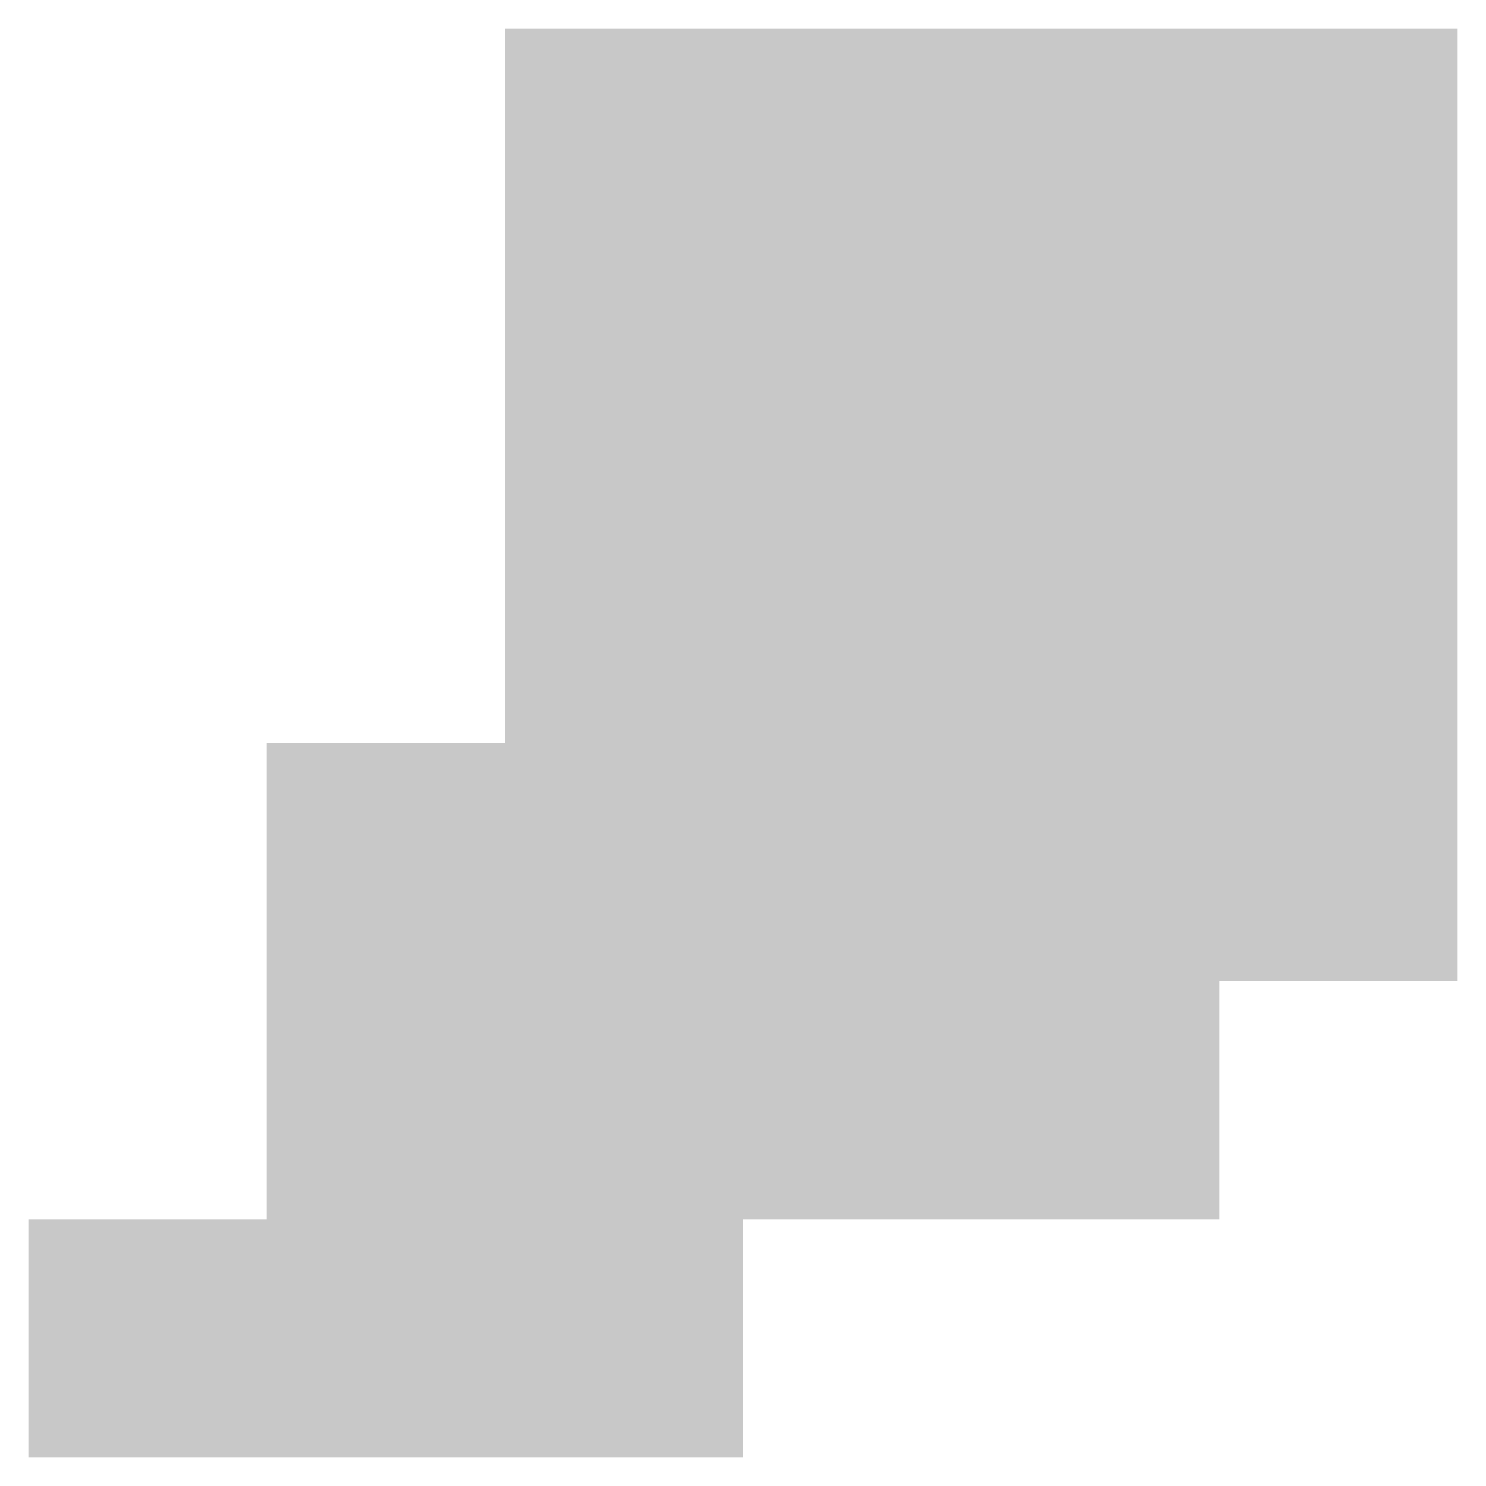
# Model space of a CAD drawing. Header units: metres. Extents: x -0.2 to 72.6, y -0.2 to 14.2.
# Drawn here: x 71.25 to 72.45, y -0.2 to 1 of the extents above; entities that cross this region are included whole.
import ezdxf

# ---------------------------------------------------------------- set-up
doc = ezdxf.new("R2010")
doc.units = ezdxf.units.M

msp = doc.modelspace()

# ---------------------------------------------------------------- hatches: boundary and pattern name
at = {"true_color": 0xff0000}
h = msp.add_hatch(color=7, dxfattribs=at)
h.dxf.hatch_style = 1
h.paths.add_polyline_path([(71.65, 0.8), (71.85, 0.8), (71.85, 1), (71.65, 1)])
h = msp.add_hatch(color=7, dxfattribs=at)
h.dxf.hatch_style = 1
h.paths.add_polyline_path([(71.85, 0.8), (72.05, 0.8), (72.05, 1), (71.85, 1)])
h = msp.add_hatch(color=7, dxfattribs=at)
h.dxf.hatch_style = 1
h.paths.add_polyline_path([(72.05, 0.8), (72.25, 0.8), (72.25, 1), (72.05, 1)])
h = msp.add_hatch(color=7, dxfattribs=at)
h.dxf.hatch_style = 1
h.paths.add_polyline_path([(72.25, 0.8), (72.45, 0.8), (72.45, 1), (72.25, 1)])
h = msp.add_hatch(color=7, dxfattribs=at)
h.dxf.hatch_style = 1
h.paths.add_polyline_path([(71.65, 0.6), (71.85, 0.6), (71.85, 0.8), (71.65, 0.8)])
at = {"true_color": 0x00ff00}
h = msp.add_hatch(color=7, dxfattribs=at)
h.dxf.hatch_style = 1
h.paths.add_polyline_path([(71.85, 0.6), (72.05, 0.6), (72.05, 0.8), (71.85, 0.8)])
h = msp.add_hatch(color=7, dxfattribs=at)
h.dxf.hatch_style = 1
h.paths.add_polyline_path([(72.05, 0.6), (72.25, 0.6), (72.25, 0.8), (72.05, 0.8)])
at = {"true_color": 0xff0000}
h = msp.add_hatch(color=7, dxfattribs=at)
h.dxf.hatch_style = 1
h.paths.add_polyline_path([(72.25, 0.6), (72.45, 0.6), (72.45, 0.8), (72.25, 0.8)])
h = msp.add_hatch(color=7, dxfattribs=at)
h.dxf.hatch_style = 1
h.paths.add_polyline_path([(71.65, 0.4), (71.85, 0.4), (71.85, 0.6), (71.65, 0.6)])
at = {"true_color": 0xffff00}
h = msp.add_hatch(color=7, dxfattribs=at)
h.dxf.hatch_style = 1
h.paths.add_polyline_path([(71.85, 0.4), (72.05, 0.4), (72.05, 0.6), (71.85, 0.6)])
h = msp.add_hatch(color=7, dxfattribs=at)
h.dxf.hatch_style = 1
h.paths.add_polyline_path([(72.05, 0.4), (72.25, 0.4), (72.25, 0.6), (72.05, 0.6)])
at = {"true_color": 0xff0000}
h = msp.add_hatch(color=7, dxfattribs=at)
h.dxf.hatch_style = 1
h.paths.add_polyline_path([(72.25, 0.4), (72.45, 0.4), (72.45, 0.6), (72.25, 0.6)])
h = msp.add_hatch(color=7, dxfattribs=at)
h.dxf.hatch_style = 1
h.paths.add_polyline_path([(71.45, 0.2), (71.65, 0.2), (71.65, 0.4), (71.45, 0.4)])
h = msp.add_hatch(color=7, dxfattribs=at)
h.dxf.hatch_style = 1
h.paths.add_polyline_path([(71.65, 0.2), (71.85, 0.2), (71.85, 0.4), (71.65, 0.4)])
at = {"true_color": 0xffff00}
h = msp.add_hatch(color=7, dxfattribs=at)
h.dxf.hatch_style = 1
h.paths.add_polyline_path([(71.85, 0.2), (72.05, 0.2), (72.05, 0.4), (71.85, 0.4)])
h = msp.add_hatch(color=7, dxfattribs=at)
h.dxf.hatch_style = 1
h.paths.add_polyline_path([(72.05, 0.2), (72.25, 0.2), (72.25, 0.4), (72.05, 0.4)])
at = {"true_color": 0xff0000}
h = msp.add_hatch(color=7, dxfattribs=at)
h.dxf.hatch_style = 1
h.paths.add_polyline_path([(72.25, 0.2), (72.45, 0.2), (72.45, 0.4), (72.25, 0.4)])
h = msp.add_hatch(color=7, dxfattribs=at)
h.dxf.hatch_style = 1
h.paths.add_polyline_path([(71.45, 0), (71.65, 0), (71.65, 0.2), (71.45, 0.2)])
h = msp.add_hatch(color=7, dxfattribs=at)
h.dxf.hatch_style = 1
h.paths.add_polyline_path([(71.65, 0), (71.85, 0), (71.85, 0.2), (71.65, 0.2)])
h = msp.add_hatch(color=7, dxfattribs=at)
h.dxf.hatch_style = 1
h.paths.add_polyline_path([(71.85, 0), (72.05, 0), (72.05, 0.2), (71.85, 0.2)])
h = msp.add_hatch(color=7, dxfattribs=at)
h.dxf.hatch_style = 1
h.paths.add_polyline_path([(72.05, 0), (72.25, 0), (72.25, 0.2), (72.05, 0.2)])
h = msp.add_hatch(color=7, dxfattribs=at)
h.dxf.hatch_style = 1
h.paths.add_polyline_path([(71.25, -0.2), (71.45, -0.2), (71.45, 0), (71.25, 0)])
h = msp.add_hatch(color=7, dxfattribs=at)
h.dxf.hatch_style = 1
h.paths.add_polyline_path([(71.45, -0.2), (71.65, -0.2), (71.65, 0), (71.45, 0)])
h = msp.add_hatch(color=7, dxfattribs=at)
h.dxf.hatch_style = 1
h.paths.add_polyline_path([(71.65, -0.2), (71.85, -0.2), (71.85, 0), (71.65, 0)])

doc.saveas('drawing.dxf')
